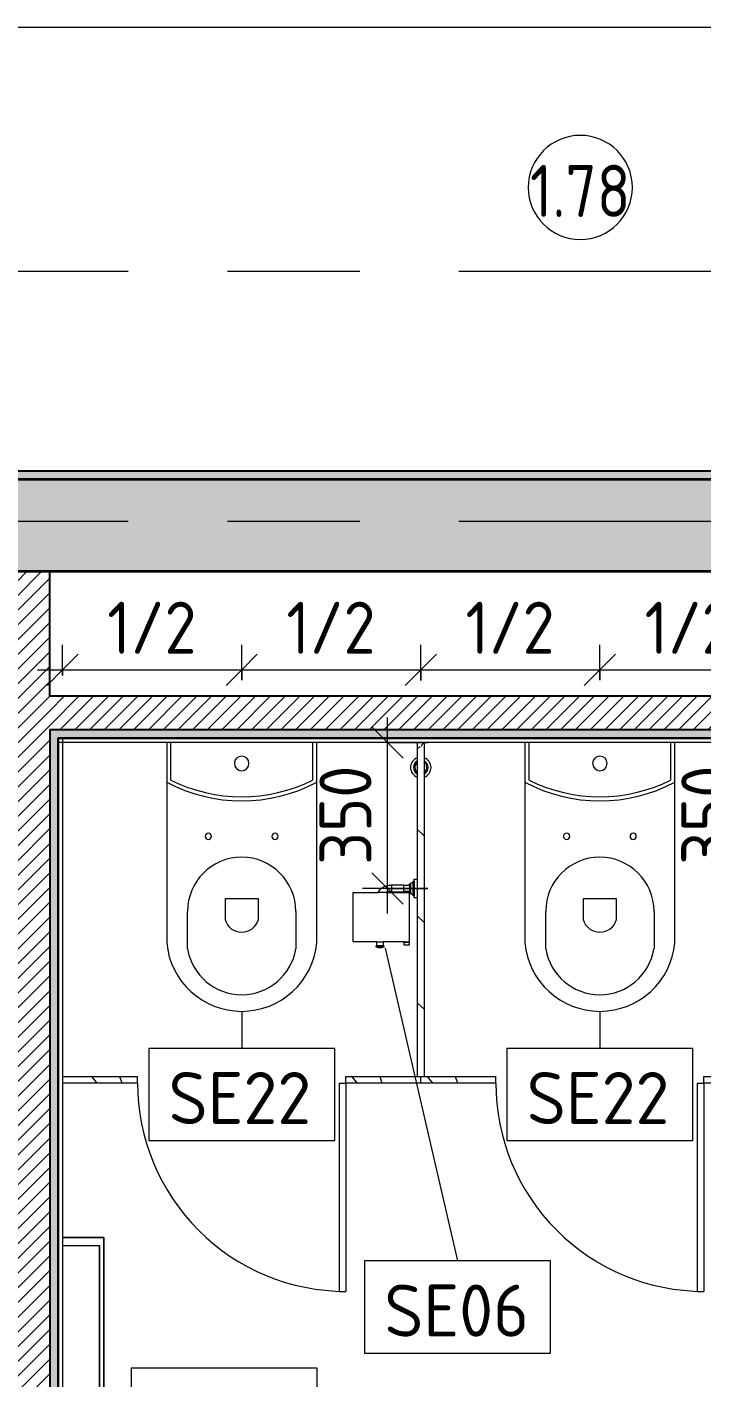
# Model space of a CAD drawing. Header units: millimetres. Extents: x 54725 to 263872, y -8553 to 29614.
# Drawn here: x 108094 to 109715, y 8444 to 11686 of the extents above; entities that cross this region are included whole.
import ezdxf

# ---------------------------------------------------------------- set-up
doc = ezdxf.new("R2010")
doc.units = ezdxf.units.MM
doc.linetypes.add('Осевая', pattern=[1587.5, 317.5, -238.125, 793.75, -238.125])
for name, color, linetype, lineweight in [('A-ANNO-DIMS', 7, 'Continuous', 9), ('A-ANNO-DIMS-50', 7, 'Continuous', 9), ('A-AREA-IDEN', 7, 'Continuous', 9), ('A-DETL-GENF', 7, 'Continuous', 9), ('A-DOOR', 7, 'Continuous', 9), ('A-GENM', 7, 'Continuous', 9), ('I-FURN', 7, 'Continuous', 9), ('I-WALL', 7, 'Continuous', 9), ('P-SANR-FIXT-IDEN', 7, 'Continuous', 9), ('Оси-2', 7, 'Осевая', 9)]:
    doc.layers.add(name, color=color, linetype=linetype, lineweight=lineweight)
for name, color, linetype, lineweight, true_color in [('A-DETL-GENF-1', 7, 'Continuous', 9, 0x4994b4), ('A-WALL-1', 7, 'Continuous', 35, 0x3c3c3c), ('A-WALL-3', 7, 'Continuous', 25, 0x3c3c3c), ('A-WALL-FNSH-2', 7, 'Continuous', 15, 0x3c3c3c), ('P-SANR-FIXT-1', 7, 'Continuous', 15, 0x4994b4)]:
    doc.layers.add(name, color=color, linetype=linetype, lineweight=lineweight, true_color=true_color)
doc.styles.add('GOST Common', font='GOST_Common.ttf', dxfattribs={"height": 125})
doc.styles.add('GOST Common_1', font='GOST_Common.ttf', dxfattribs={"width": 0.9, "height": 125})
doc.styles.add('ISOCPEUR', font='isocpeur.ttf', dxfattribs={"width": 0.9, "height": 125})
doc.dimstyles.new('ISO-2_5_0_9К_БОЛЬШОЙ', dxfattribs={"dimscale": 304.8, "dimtxt": 124.497647, "dimasz": 0.246063, "dimexe": 0.19685, "dimexo": 0.492126, "dimgap": 0, "dimtad": 1, "dimdec": 0, "dimrnd": 10, "dimzin": 0, "dimdsep": 46, "dimtxsty": 'ISOCPEUR', "dimblk1": 'OBLIQUE', "dimblk2": 'OBLIQUE', "dimsah": 1, "dimcen": 0.09, "dimdle": 0.19685, "dimazin": 0, "dimtfac": 1, "dimtdec": 4, "dimtix": 1, "dimtmove": 0, "dimatfit": 3, "dimfxl": 1, "dimtvp": 1, "dimtolj": 1, "dimtzin": 0, "dimarcsym": 2})
pattern_1 = [(45, (-3861.742, 0), (-17.6776695, 17.6776695), [])]
pattern_2 = [(0, (-3861.742, 0), (60.96, 15.24), [5.029, -40.691, 5.029, -40.691, -243.84]), (0, (-3861.742, 0), (60.96, 15.24), [-91.44, 5.029, -86.411, 5.029, -40.691, -106.68]), (0, (-3861.742, 0), (60.96, 15.24), [-228.6, 5.029, -25.451, 5.029, -71.171]), (120, (-3838.882, 7.62), (-43.6782272, 45.1729086), [5.029, -40.691, 5.029, -40.691, -243.84]), (120, (-3838.882, 7.62), (-43.6782272, 45.1729086), [-91.44, 5.029, -86.411, 5.029, -40.691, -106.68]), (120, (-3838.882, 7.62), (-43.6782272, 45.1729086), [-228.6, 5.029, -25.451, 5.029, -71.171]), (240, (-3831.262, 38.1), (-17.2817728, -60.4129086), [5.029, -40.691, 5.029, -40.691, -243.84]), (240, (-3831.262, 38.1), (-17.2817728, -60.4129086), [-91.44, 5.029, -86.411, 5.029, -40.691, -106.68]), (240, (-3831.262, 38.1), (-17.2817728, -60.4129086), [-228.6, 5.029, -25.451, 5.029, -71.171])]
pattern_3 = [(288.435, (112916.855, 9160), (208.250902, -416.49961), [79.025, -579.519]), (319.399, (112941.845, 9085.03), (1249.5049425, -1041.2430683), [38.399, -1881.571]), (316.848, (112762.75, 9060.04), (3123.769422, -2915.4788923), [91.346, -4475.934]), (289.983, (112829.39, 8997.565), (624.746965, -1666.001328), [48.75, -2388.754]), (270, (112846.05, 9160), (208.25, -208.25), [41.65, -166.6]), (298.443, (112846.05, 9118.35), (-1457.75313005, 2707.24838793), [113.682, -5570.435]), (264.289, (112900.195, 9018.39), (208.2636477, 1874.2483835), [41.858, -2051.029]), (309.806, (112896.03, 8976.74), (-833.007541, 1041.2439595), [32.53, -1593.955])]
pattern_4 = [(288.435, (113776.855, 9160), (208.250902, -416.49961), [79.025, -579.519]), (319.399, (113801.845, 9085.03), (1249.5049425, -1041.2430683), [38.399, -1881.571]), (316.848, (113622.75, 9060.04), (3123.769422, -2915.4788923), [91.346, -4475.934]), (289.983, (113689.39, 8997.565), (624.746965, -1666.001328), [48.75, -2388.754]), (270, (113706.05, 9160), (208.25, -208.25), [41.65, -166.6]), (298.443, (113706.05, 9118.35), (-1457.75313005, 2707.24838793), [113.682, -5570.435]), (264.289, (113760.195, 9018.39), (208.2636477, 1874.2483835), [41.858, -2051.029]), (309.806, (113756.03, 8976.74), (-833.007541, 1041.2439595), [32.53, -1593.955])]

# ---------------------------------------------------------------- blocks, each defined once
blk = doc.blocks.new('Вешалка - 1_25-V83-Фрагмент 1_12_ Групповая ячейка')
at = {"layer": 'I-FURN'}
for p, q in [((340.2, 55), (-350, 55)), ((-350, 55), (-350, -44)), ((-350, -44), (-350, 55)), ((-350, 55), (340.2, 55)), ((-330.4, -44), (-330.4, 44.4)), ((-330.4, -44), (-330.4, 44.4)), ((-330.4, 44.4), (330.2, 44.4)), ((330.2, 44.4), (-330.4, 44.4)), ((330.2, 44.4), (330.2, -44.1)), ((330.2, -44.1), (330.2, 44.4))]:
    blk.add_line(p, q, dxfattribs=at)
blk = doc.blocks.new('WC Seat_2 with Cistern-Wall Based - SE22-33487382-Фрагмент 1_12_ Групповая ячейка')
at = {"layer": 'P-SANR-FIXT-1'}
for p, q in [((-5, 410.5), (-5, 500.5)), ((255, 500.5), (255, 410.5)), ((-55, 485.5), (-55, 100.5)), ((305, 100.5), (305, 485.5)), ((85, 430.5), (85, 380.5)), ((165, 380.5), (165, 430.5)), ((85, 380.5), (165, 380.5)), ((-55, 100.5), (-55, 5.5)), ((305, 5.5), (305, 100.5)), ((-45, 5.5), (-45, 95.6)), ((295, 95.6), (295, 5.5))]:
    blk.add_line(p, q, dxfattribs=at)
for centre, radius, start, end in [((125, 469.8), 180.7, 4.9791, 175.0209), ((125, 478.7), 131.8, 9.5273, 170.4727), ((125, 418.8), 41.7, 16.2602, 163.7398), ((125, 410.5), 130, 180, 360), ((45, 230.5), 7.5, 0, 180), ((45, 230.5), 7.5, 180, 360), ((205, 230.5), 7.5, 0, 180), ((205, 230.5), 7.5, 180, 360), ((125, -237), 382.5, 61.9275, 118.0725), ((125, -247), 382.5, 63.6122, 116.3878), ((125, 55.5), 17.5, 0, 180), ((125, 55.5), 17.5, 180, 360)]:
    blk.add_arc(centre, radius, start, end, dxfattribs=at)
blk = doc.blocks.new('131_Сантехническая перегородка_Дверь 5 - СД-1-30835617-Фрагмент 1_12_ Групповая ячейка')
at = {"layer": 'A-DOOR'}
h = blk.add_hatch(dxfattribs=at)
h.set_pattern_fill('FP_50', color=256, style=0, pattern_type=2)
h.set_pattern_definition(pattern_3)
h.paths.add_polyline_path([(750, 8), (750, -8), (930, -8), (930, 8)])
at = {"layer": 'A-GENM'}
h = blk.add_hatch(dxfattribs=at)
h.set_pattern_fill('FP_50', color=256, style=0, pattern_type=2)
h.set_pattern_definition(pattern_3)
h.paths.add_polyline_path([(70, 8), (70, -8), (250, -8), (250, 8)])
at = {"layer": 'A-DOOR'}
for p, q in [((266, 508), (250, 508)), ((250, 8), (250, 508)), ((266, 8), (266, 508)), ((266, 8), (250, 8))]:
    blk.add_line(p, q, dxfattribs=at)
blk.add_arc((250, 8), 500, 360, 90, dxfattribs=at)
at = {"layer": 'A-GENM'}
for p, q in [((70, 8), (250, 8)), ((70, 8), (70, -8)), ((250, 8), (250, -8)), ((750, 8), (930, 8)), ((750, 8), (750, -8)), ((250, -8), (70, -8)), ((930, -8), (750, -8))]:
    blk.add_line(p, q, dxfattribs=at)
blk = doc.blocks.new('131_Сантехническая перегородка_Дверь 5 - СД-1-V96-Фрагмент 1_12_ Групповая ячейка')
at = {"layer": 'A-DOOR'}
h = blk.add_hatch(dxfattribs=at)
h.set_pattern_fill('FP_51', color=256, style=0, pattern_type=2)
h.set_pattern_definition(pattern_4)
h.paths.add_polyline_path([(750, 8), (750, -8), (930, -8), (930, 8)])
at = {"layer": 'A-GENM'}
h = blk.add_hatch(dxfattribs=at)
h.set_pattern_fill('FP_51', color=256, style=0, pattern_type=2)
h.set_pattern_definition(pattern_4)
h.paths.add_polyline_path([(250, 8), (70, 8), (70, -8), (250, -8)])
at = {"layer": 'A-DOOR'}
for p, q in [((266, 508), (250, 508)), ((250, 8), (250, 508)), ((266, 8), (266, 508)), ((266, 8), (250, 8))]:
    blk.add_line(p, q, dxfattribs=at)
blk.add_arc((250, 8), 500, 360, 90, dxfattribs=at)
at = {"layer": 'A-GENM'}
for p, q in [((70, 8), (250, 8)), ((70, 8), (70, -8)), ((250, 8), (250, -8)), ((750, 8), (930, 8)), ((750, 8), (750, -8)), ((930, 8), (930, -8)), ((250, -8), (70, -8)), ((930, -8), (750, -8))]:
    blk.add_line(p, q, dxfattribs=at)
blk = doc.blocks.new('FP_103-Фрагмент 1_12_ Групповая ячейка')
at = {"layer": 'A-GENM'}
for p, q in [((-0.1, 8), (0.3, 7.1)), ((0, 8), (0, -8)), ((0.3, 7.1), (0.9, 6.2)), ((0.9, 6.2), (1.7, 5.3)), ((1.7, 5.3), (2.6, 4.3)), ((2.6, 4.3), (3.6, 3.4)), ((3.6, 3.4), (4.8, 2.5)), ((4.8, 2.5), (6.1, 1.6)), ((6.1, 1.6), (7.5, 0.7)), ((7.5, 0.7), (9.1, -0.2)), ((10.1, -2.4), (10.7, -3.5)), ((10.7, -3.5), (11.3, -4.7)), ((11.3, -4.7), (12, -5.8)), ((12, -5.8), (12.6, -6.9)), ((12.6, -6.9), (13.3, -8))]:
    blk.add_line(p, q, dxfattribs=at)
blk = doc.blocks.new('131_Сантехническая перегородка 6 - СП-1-V102-Фрагмент 1_12_ Групповая ячейка')
at = {"layer": 'A-GENM'}
h = blk.add_hatch(dxfattribs=at)
h.set_pattern_fill('FP_56', color=256, style=0, pattern_type=2)
h.set_pattern_definition([(198.435, (9968, -112846.855), (-416.49961, -208.250902), [79.025, -579.519]), (229.399, (9893.03, -112871.845), (-1041.2430683, -1249.5049425), [38.399, -1881.571]), (226.848, (9868.04, -112692.75), (-2915.4788923, -3123.769422), [91.346, -4475.934]), (199.983, (9805.565, -112759.39), (-1666.001328, -624.746965), [48.75, -2388.754]), (180, (9968, -112776.05), (-208.25, -208.25), [41.65, -166.6]), (208.443, (9926.35, -112776.05), (2707.24838793, 1457.75313005), [113.682, -5570.435]), (174.289, (9826.39, -112830.195), (1874.2483835, -208.2636477), [41.858, -2051.029]), (219.806, (9784.74, -112826.03), (1041.2439595, 833.007541), [32.53, -1593.955])])
h.paths.add_polyline_path([(800, 0), (800, 8), (50, 8), (50, -8), (800, -8)])
for p, q in [((0, 8), (50, 8)), ((50, 8), (800, 8)), ((50, -8), (0, -8)), ((800, -8), (50, -8))]:
    blk.add_line(p, q, dxfattribs=at)
at = {"layer": 'A-GENM', "flags": 128}
for points in [[(71.5, 8), (62.7, 14.5), (51.9, 13.4), (45.9, 8)], [(45.9, -8), (54.7, -14.5), (65.5, -13.4), (71.5, -8)]]:
    blk.add_lwpolyline(points, dxfattribs=at)
at = {"layer": 'A-GENM'}
for radius, start, end in [(24.6, 19.9113, 160.0887), (17.6, 28.9731, 151.0269), (15.1, 126.8617, 139.5341), (15.1, 78.8699, 82.6459), (15.1, 40.4659, 53.124), (24.6, 199.9113, 340.0887), (17.6, 208.9731, 331.0269), (15.1, 222.2725, 233.124), (15.1, 258.8699, 262.6459), (15.1, 306.8617, 317.7275)]:
    blk.add_arc((58.7, 0), radius, start, end, dxfattribs=at)
blk.add_blockref('FP_103-Фрагмент 1_12_ Групповая ячейка', (0, 0), dxfattribs=at)
blk = doc.blocks.new('Sanitary_Toilet-Accessories_Gessi_Wall-mounted-paper-roll-holder-65449 - Chrome-30913797-Фрагмент 1_12_ Групповая ячейка')
at = {"layer": 'A-DETL-GENF-1'}
for p, q in [((112874, 9626.5), (112874, 9630)), ((112874, 9630), (112876.5, 9630)), ((112876.5, 9632), (112878.5, 9632.3)), ((112876.5, 9630), (112876.5, 9632)), ((112876.5, 9630), (112876.5, 9608)), ((112878.5, 9632.3), (112880.4, 9633.3)), ((112880.4, 9633.3), (112881.8, 9634.8)), ((112881.8, 9634.8), (112882.5, 9636.5)), ((112882.5, 9601.5), (112882.5, 9636.5)), ((112882.5, 9636.5), (112885, 9636.5)), ((112885, 9636.5), (112885, 9641.5)), ((112885, 9641.5), (112893, 9641.5)), ((112885, 9636.5), (112885, 9601.5)), ((112738.3, 9607.9), (112738.4, 9609.5)), ((112738.3, 9491.8), (112738.3, 9607.9)), ((112738.4, 9609.5), (112798.6, 9609.5)), ((112798.6, 9609.5), (112804.1, 9617.9)), ((112818.1, 9609.5), (112798.6, 9609.5)), ((112804.1, 9617.9), (112813.7, 9624.3)), ((112813.7, 9624.3), (112825, 9626.5)), ((112819.5, 9610.4), (112818.1, 9609.5)), ((112818.1, 9609.5), (112863.2, 9609.5)), ((112825, 9611.5), (112819.5, 9610.4)), ((112825, 9626.5), (112830.5, 9626.5)), ((112830.5, 9611.5), (112825, 9611.5)), ((112830.5, 9626.5), (112830.5, 9628)), ((112830.5, 9628), (112860.5, 9628)), ((112830.5, 9626.5), (112830.5, 9611.5)), ((112830.5, 9610), (112830.5, 9611.5)), ((112860.5, 9610), (112830.5, 9610)), ((112860.5, 9628), (112860.5, 9626.5)), ((112860.5, 9611.5), (112860.5, 9626.5)), ((112860.5, 9626.5), (112874, 9626.5)), ((112863.2, 9611.5), (112860.5, 9611.5)), ((112860.5, 9611.5), (112860.5, 9610)), ((112871.2, 9611.5), (112863.2, 9611.5)), ((112863.2, 9609.5), (112863.2, 9611.5)), ((112863.2, 9609.5), (112871.2, 9609.5)), ((112874, 9611.5), (112871.2, 9611.5)), ((112871.2, 9611.5), (112871.2, 9609.5)), ((112871.2, 9609.5), (112873.2, 9609.5)), ((112873.2, 9609.5), (112873.2, 9490.5)), ((112874, 9628), (112874, 9609.5)), ((112874, 9608), (112874, 9611.5)), ((112876.5, 9608), (112874, 9608)), ((112876.5, 9606), (112876.5, 9608)), ((112878.5, 9605.7), (112876.5, 9606)), ((112880.4, 9604.7), (112878.5, 9605.7)), ((112881.8, 9603.2), (112880.4, 9604.7)), ((112882.5, 9601.5), (112881.8, 9603.2)), ((112885, 9601.5), (112882.5, 9601.5)), ((112885, 9596.5), (112885, 9601.5)), ((112893, 9596.5), (112885, 9596.5)), ((112738.4, 9490.5), (112738.3, 9491.8)), ((112795.5, 9490.5), (112738.4, 9490.5)), ((112793.5, 9478), (112793.5, 9481.5)), ((112793.5, 9481.5), (112795.5, 9481.5)), ((112795.5, 9478), (112793.5, 9478)), ((112795.5, 9490.5), (112810.5, 9490.5)), ((112795.5, 9481.5), (112795.5, 9490.5)), ((112810.5, 9481.5), (112795.5, 9481.5)), ((112810.5, 9478), (112795.5, 9478)), ((112799, 9476.1), (112795.5, 9478)), ((112803, 9475.5), (112799, 9476.1)), ((112807, 9476.1), (112803, 9475.5)), ((112810.5, 9478), (112807, 9476.1)), ((112863.2, 9490.5), (112810.5, 9490.5)), ((112810.5, 9490.5), (112810.5, 9481.5)), ((112810.5, 9481.5), (112812.5, 9481.5)), ((112812.5, 9478), (112810.5, 9478)), ((112812.5, 9481.5), (112812.5, 9478)), ((112861.2, 9483), (112861.2, 9489.5)), ((112861.2, 9489.5), (112863.2, 9489.5)), ((112873.2, 9483), (112861.2, 9483)), ((112863.2, 9490.5), (112871.2, 9490.5)), ((112863.2, 9489.5), (112863.2, 9490.5)), ((112871.2, 9489.5), (112863.2, 9489.5)), ((112873.2, 9490.5), (112871.2, 9490.5)), ((112871.2, 9490.5), (112871.2, 9489.5)), ((112871.2, 9489.5), (112873.2, 9489.5)), ((112873.2, 9489.5), (112873.2, 9483))]:
    blk.add_line(p, q, dxfattribs=at)
blk = doc.blocks.new('DET_L_Линия разрыва - М100-30706828-Фрагмент 1_12_ Групповая ячейка')
at = {"layer": 'A-DETL-GENF'}
blk.add_line((9352.1, 0), (4976.1, 0), dxfattribs=at)
blk = doc.blocks.new('М_сантехническая_рамка1 - В рамке-30590747-Фрагмент 1_12_ Групповая ячейка')
at = {"layer": 'P-SANR-FIXT-IDEN'}
for p, q in [((4.293, 2.24), (-4.639, 2.24)), ((-4.639, 2.24), (-4.639, -2.178)), ((4.293, -2.178), (4.293, 2.24)), ((-4.639, -2.178), (4.293, -2.178))]:
    blk.add_line(p, q, dxfattribs=at)
blk = doc.blocks.new('Марка_Помещения - Номер-25198446-Фрагмент 1_12_ Групповая ячейка')
at = {"layer": 'A-AREA-IDEN'}
for start, end in [(360, 180), (180, 360)]:
    blk.add_arc((0, 0), 2.5, start, end, dxfattribs=at)
blk = doc.blocks.new('DIMBLOCK58-Фрагмент 1_12_ Групповая ячейка')
at = {"layer": 'A-ANNO-DIMS-50'}
for p, q in [((108959.2, 9559), (108959.2, 10029)), ((109056.2, 9969), (108899.2, 9969)), ((108959.2, 9969), (109056.2, 9969)), ((109056.2, 9619), (108899.2, 9619)), ((108959.2, 9619), (109056.2, 9619))]:
    blk.add_line(p, q, dxfattribs=at)
at = {"layer": 'A-ANNO-DIMS-50', "lineweight": 20}
for p, q in [((108959.2, 9969), (108921.7, 10006.5)), ((108959.2, 9969), (108996.7, 9931.5)), ((108959.2, 9619), (108921.7, 9656.5)), ((108959.2, 9619), (108996.7, 9581.5))]:
    blk.add_line(p, q, dxfattribs=at)
at = {"layer": 'A-ANNO-DIMS-50', "color": 0, "insert": (108795.9, 9675.5), "char_height": 125, "width": 284.429, "attachment_point": 1, "rotation": 90, "line_spacing_factor": 1.149209, "style": 'ISOCPEUR'}
blk.add_mtext('350', dxfattribs=at)
blk = doc.blocks.new('_Oblique')
at = {"color": 0, "linetype": 'ByBlock', "lineweight": -2}
blk.add_line((-0.5, -0.5), (0.5, 0.5), dxfattribs=at)
blk = doc.blocks.new('DIMBLOCK59-Фрагмент 1_12_ Групповая ячейка')
at = {"layer": 'A-ANNO-DIMS-50'}
for p, q in [((108179.3, 10130), (108179.3, 10203.7)), ((108609.3, 10119), (108609.3, 10203.7)), ((108119.3, 10143.7), (108609.3, 10143.7)), ((108179.3, 10143.7), (108179.3, 10130)), ((108609.3, 10143.7), (108609.3, 10119))]:
    blk.add_line(p, q, dxfattribs=at)
at = {"layer": 'A-ANNO-DIMS-50', "lineweight": 20}
for p, q in [((108179.3, 10143.7), (108216.8, 10181.2)), ((108609.3, 10143.7), (108646.8, 10181.2)), ((108179.3, 10143.7), (108141.8, 10106.2)), ((108609.3, 10143.7), (108571.8, 10106.2))]:
    blk.add_line(p, q, dxfattribs=at)
at = {"layer": 'A-ANNO-DIMS-50', "color": 0, "insert": (108286.5, 10307), "char_height": 125, "width": 258.572, "attachment_point": 1, "line_spacing_factor": 1.149209, "style": 'ISOCPEUR'}
blk.add_mtext('1/2', dxfattribs=at)
blk = doc.blocks.new('DIMBLOCK60-Фрагмент 1_12_ Групповая ячейка')
at = {"layer": 'A-ANNO-DIMS-50'}
for p, q in [((108609.3, 10119), (108609.3, 10203.7)), ((109039.3, 10118), (109039.3, 10203.7)), ((108609.3, 10143.7), (109099.3, 10143.7)), ((108609.3, 10143.7), (108609.3, 10119)), ((109039.3, 10143.7), (109039.3, 10118))]:
    blk.add_line(p, q, dxfattribs=at)
at = {"layer": 'A-ANNO-DIMS-50', "lineweight": 20}
for p, q in [((108609.3, 10143.7), (108646.8, 10181.2)), ((109039.3, 10143.7), (109076.8, 10181.2)), ((108609.3, 10143.7), (108571.8, 10106.2)), ((109039.3, 10143.7), (109001.8, 10106.2))]:
    blk.add_line(p, q, dxfattribs=at)
at = {"layer": 'A-ANNO-DIMS-50', "color": 0, "insert": (108716.5, 10307), "char_height": 125, "width": 258.572, "attachment_point": 1, "line_spacing_factor": 1.149209, "style": 'ISOCPEUR'}
blk.add_mtext('1/2', dxfattribs=at)
blk = doc.blocks.new('DIMBLOCK61-Фрагмент 1_12_ Групповая ячейка')
at = {"layer": 'A-ANNO-DIMS-50'}
for p, q in [((109039.3, 10118), (109039.3, 10203.7)), ((109469.3, 10119), (109469.3, 10203.7)), ((108979.3, 10143.7), (109469.3, 10143.7)), ((109039.3, 10143.7), (109039.3, 10118)), ((109469.3, 10143.7), (109469.3, 10119))]:
    blk.add_line(p, q, dxfattribs=at)
at = {"layer": 'A-ANNO-DIMS-50', "lineweight": 20}
for p, q in [((109039.3, 10143.7), (109076.8, 10181.2)), ((109469.3, 10143.7), (109506.8, 10181.2)), ((109039.3, 10143.7), (109001.8, 10106.2)), ((109469.3, 10143.7), (109431.8, 10106.2))]:
    blk.add_line(p, q, dxfattribs=at)
at = {"layer": 'A-ANNO-DIMS-50', "color": 0, "insert": (109146.5, 10307), "char_height": 125, "width": 258.572, "attachment_point": 1, "line_spacing_factor": 1.149209, "style": 'ISOCPEUR'}
blk.add_mtext('1/2', dxfattribs=at)
blk = doc.blocks.new('DIMBLOCK62-Фрагмент 1_12_ Групповая ячейка')
at = {"layer": 'A-ANNO-DIMS-50'}
for p, q in [((109469.3, 10119), (109469.3, 10203.7)), ((109899.3, 10118), (109899.3, 10203.7)), ((109469.3, 10143.7), (109959.3, 10143.7)), ((109469.3, 10143.7), (109469.3, 10119)), ((109899.3, 10143.7), (109899.3, 10118))]:
    blk.add_line(p, q, dxfattribs=at)
at = {"layer": 'A-ANNO-DIMS-50', "lineweight": 20}
for p, q in [((109469.3, 10143.7), (109506.8, 10181.2)), ((109899.3, 10143.7), (109936.8, 10181.2)), ((109469.3, 10143.7), (109431.8, 10106.2)), ((109899.3, 10143.7), (109861.8, 10106.2))]:
    blk.add_line(p, q, dxfattribs=at)
at = {"layer": 'A-ANNO-DIMS-50', "color": 0, "insert": (109576.5, 10307), "char_height": 125, "width": 258.572, "attachment_point": 1, "line_spacing_factor": 1.149209, "style": 'ISOCPEUR'}
blk.add_mtext('1/2', dxfattribs=at)
blk = doc.blocks.new('DIMBLOCK67-Фрагмент 1_12_ Групповая ячейка')
at = {"layer": 'A-ANNO-DIMS-50'}
for p, q in [((109828.2, 9559), (109828.2, 10029)), ((109925.2, 9969), (109768.2, 9969)), ((109828.2, 9969), (109925.2, 9969)), ((109925.2, 9619), (109768.2, 9619)), ((109828.2, 9619), (109925.2, 9619))]:
    blk.add_line(p, q, dxfattribs=at)
at = {"layer": 'A-ANNO-DIMS-50', "lineweight": 20}
for p, q in [((109828.2, 9969), (109790.7, 10006.5)), ((109828.2, 9969), (109865.7, 9931.5)), ((109828.2, 9619), (109790.7, 9656.5)), ((109828.2, 9619), (109865.7, 9581.5))]:
    blk.add_line(p, q, dxfattribs=at)
at = {"layer": 'A-ANNO-DIMS-50', "color": 0, "insert": (109664.9, 9675.5), "char_height": 125, "width": 284.429, "attachment_point": 1, "rotation": 90, "line_spacing_factor": 1.149209, "style": 'ISOCPEUR'}
blk.add_mtext('350', dxfattribs=at)

msp = doc.modelspace()

# ---------------------------------------------------------------- hatches: boundary and pattern name
at = {"layer": 'I-WALL'}
h = msp.add_hatch(dxfattribs=at)
h.set_pattern_fill('FP_35', color=256, style=0, pattern_type=2)
h.set_pattern_definition(pattern_2)
h.paths.add_polyline_path([(115917.8, 10600), (115917.8, 10620), (107318.3, 10620), (107318.3, 10608), (107348.3, 10608), (107348.3, 10600), (113684.4, 10600)])
h = msp.add_hatch(dxfattribs=at)
h.set_pattern_fill('FP_1', color=256, style=0, pattern_type=2)
h.set_pattern_definition([(45, (-3861.74, 0), (-28.51196, 28.51196), []), (45, (-3833.23, 0), (-28.51196, 28.51196), [50.403, -10.081, 1.676, -8.404])])
h.paths.add_polyline_path([(115468.3, 10380), (115468.3, 10600), (108068.3, 10600), (108068.3, 10380), (113684.4, 10380)])
h = msp.add_hatch(dxfattribs=at)
h.set_pattern_fill('FP_28', color=256, style=0, pattern_type=2)
h.set_pattern_definition(pattern_1)
h.paths.add_polyline_path([(108148.3, 5400), (108148.3, 10380), (108068.3, 10380), (108068.3, 5400)])
h = msp.add_hatch(dxfattribs=at)
h.set_pattern_fill('FP_28', color=256, style=0, pattern_type=2)
h.set_pattern_definition(pattern_1)
h.paths.add_polyline_path([(115008.3, 10000), (115008.3, 10080), (108148.3, 10080), (108148.3, 10000), (114946.8, 10000)])
h = msp.add_hatch(dxfattribs=at)
h.set_pattern_fill('FP_35', color=256, style=0, pattern_type=2)
h.set_pattern_definition(pattern_2)
h.paths.add_polyline_path([(108148.3, 8080), (108168.3, 8080), (108168.3, 10000), (108148.3, 10000), (108148.3, 9017)])
h = msp.add_hatch(dxfattribs=at)
h.set_pattern_fill('FP_35', color=256, style=0, pattern_type=2)
h.set_pattern_definition(pattern_2)
h.paths.add_polyline_path([(114988.3, 9980), (115008.3, 9980), (115008.3, 10000), (108168.3, 10000), (108168.3, 9980), (114987.3, 9980)])

# ---------------------------------------------------------------- linework, layer by layer
at = {"layer": 'A-WALL-1'}
for p, q in [((115468.3, 10600), (108068.3, 10600)), ((108068.3, 10380), (115468.3, 10380))]:
    msp.add_line(p, q, dxfattribs=at)
at = {"layer": 'A-WALL-3'}
for p, q in [((115917.8, 10620), (107318.3, 10620)), ((107348.3, 10600), (115917.8, 10600)), ((108148.3, 10080), (108148.3, 10380)), ((115008.3, 10080), (108148.3, 10080)), ((108148.3, 10000), (115008.3, 10000)), ((108148.3, 10000), (108148.3, 5400)), ((108168.3, 8080), (108168.3, 9980)), ((108168.3, 9980), (114988.3, 9980))]:
    msp.add_line(p, q, dxfattribs=at)
at = {"layer": 'A-WALL-FNSH-2'}
for p, q in [((115917.8, 10621), (107318.3, 10621)), ((108169.3, 9980), (108169.3, 8081)), ((108169.3, 9979), (114987.3, 9979))]:
    msp.add_line(p, q, dxfattribs=at)
at = {"layer": 'I-WALL'}
for p, q in [((114988.3, 9969), (108168.3, 9969)), ((108179.3, 9980), (108179.3, 8091))]:
    msp.add_line(p, q, dxfattribs=at)
at = {"layer": 'P-SANR-FIXT-IDEN'}
for p, q in [((108953.9, 9475.5), (109127.3, 8724.9)), ((108609.3, 9323.9), (108609.3, 9235)), ((109469.3, 9323.9), (109469.3, 9235))]:
    msp.add_line(p, q, dxfattribs=at)
at = {"layer": 'Оси-2'}
for p, q in [((106987.6, 11100), (114567.8, 11100)), ((106987.6, 10500), (114567.8, 10500))]:
    msp.add_line(p, q, dxfattribs=at)

# ---------------------------------------------------------------- block references
at = {"layer": 'A-AREA-IDEN', "xscale": 49.99999999999998, "yscale": 49.99999999999998, "zscale": 49.99999999999998}
msp.add_blockref('Марка_Помещения - Номер-25198446-Фрагмент 1_12_ Групповая ячейка', (109422.3, 11301.2), dxfattribs=at)
at = {"layer": 'A-DETL-GENF', "rotation": 180}
msp.add_blockref('DET_L_Линия разрыва - М100-30706828-Фрагмент 1_12_ Групповая ячейка', (115917.8, 11686.3), dxfattribs=at)
at = {"layer": 'A-GENM'}
for name, p, rotation in [('131_Сантехническая перегородка 6 - СП-1-V102-Фрагмент 1_12_ Групповая ячейка', (109039.3, 9968), 270.0000000000007), ('131_Сантехническая перегородка_Дверь 5 - СД-1-30835617-Фрагмент 1_12_ Групповая ячейка', (109109.3, 9160), 180), ('131_Сантехническая перегородка_Дверь 5 - СД-1-V96-Фрагмент 1_12_ Групповая ячейка', (109969.3, 9160), 180)]:
    msp.add_blockref(name, p, dxfattribs=dict(at, rotation=rotation))
at = {"layer": 'I-FURN', "rotation": 270.0000000000007}
msp.add_blockref('Вешалка - 1_25-V83-Фрагмент 1_12_ Групповая ячейка', (108223.3, 8431.3), dxfattribs=at)
at = {"layer": 'P-SANR-FIXT-1', "rotation": 180}
for p in [(108734.3, 9974.5), (109594.3, 9974.5)]:
    msp.add_blockref('WC Seat_2 with Cistern-Wall Based - SE22-33487382-Фрагмент 1_12_ Групповая ячейка', p, dxfattribs=at)
at = {"layer": 'P-SANR-FIXT-1'}
msp.add_blockref('Sanitary_Toilet-Accessories_Gessi_Wall-mounted-paper-roll-holder-65449 - Chrome-30913797-Фрагмент 1_12_ Групповая ячейка', (-3861.7, 0), dxfattribs=at)
at = {"layer": 'P-SANR-FIXT-IDEN', "xscale": 49.99999999999998, "yscale": 49.99999999999998, "zscale": 49.99999999999998}
for p in [(108617.9, 9123), (109477.9, 9123), (109135.9, 8612.9), (108575.9, 8355.6)]:
    msp.add_blockref('М_сантехническая_рамка1 - В рамке-30590747-Фрагмент 1_12_ Групповая ячейка', p, dxfattribs=at)

# ---------------------------------------------------------------- texts
at = {"layer": 'A-AREA-IDEN', "insert": (109301.4, 11355.5), "char_height": 125, "width": 303.038, "attachment_point": 1, "style": 'GOST Common_1'}
msp.add_mtext('1.78', dxfattribs=at)
at = {"layer": 'P-SANR-FIXT-IDEN', "char_height": 125, "width": 444.937, "attachment_point": 1, "style": 'GOST Common'}
for s, insert in [('SE22', (108433.6, 9178.4)), ('SE22', (109293.6, 9178.4)), ('SE06', (108951.6, 8668.3))]:
    msp.add_mtext(s, dxfattribs=dict(at, insert=insert))

# ---------------------------------------------------------------- dimensions: what is measured, and where the dimension line sits
at = {"layer": 'A-ANNO-DIMS'}
for base, p1, p2, override, picture, middle in [((108609.3, 10143.7), (108179.3, 9980), (108609.3, 9969), {"dimpost": '<>', "dimfxl": 430.140675}, 'DIMBLOCK59-Фрагмент 1_12_ Групповая ячейка', (108394.3, 10206.2)), ((109039.3, 10143.7), (108609.3, 9969), (109039.3, 9968), {"dimpost": '<>', "dimfxl": 430.001163}, 'DIMBLOCK60-Фрагмент 1_12_ Групповая ячейка', (108824.3, 10206.2)), ((109469.3, 10143.7), (109039.3, 9968), (109469.3, 9969), {"dimpost": '<>', "dimfxl": 430.001163}, 'DIMBLOCK61-Фрагмент 1_12_ Групповая ячейка', (109254.3, 10206.2)), ((109899.3, 10143.7), (109469.3, 9969), (109899.3, 9968), {"dimpost": '<>', "dimfxl": 430.001163}, 'DIMBLOCK62-Фрагмент 1_12_ Групповая ячейка', (109684.3, 10206.2))]:
    dim = msp.add_linear_dim(base=base, p1=p1, p2=p2, text='1/2', dimstyle='ISO-2_5_0_9К_БОЛЬШОЙ', override=override, dxfattribs=at)
    dim.commit()
    dim.dimension.update_dxf_attribs({"geometry": picture, "text_midpoint": middle})
for base, p1, p2, picture, middle in [((108959.2, 9969), (108906.2, 9619), (108906.2, 9969), 'DIMBLOCK58-Фрагмент 1_12_ Групповая ячейка', (108896.7, 9794)), ((109828.2, 9969), (109775.2, 9619), (109775.2, 9969), 'DIMBLOCK67-Фрагмент 1_12_ Групповая ячейка', (109765.7, 9794))]:
    dim = msp.add_linear_dim(base=base, p1=p1, p2=p2, angle=90, dimstyle='ISO-2_5_0_9К_БОЛЬШОЙ', override={"dimpost": '<>', "dimfxl": 350}, dxfattribs=at)
    dim.commit()
    dim.dimension.update_dxf_attribs({"geometry": picture, "text_midpoint": middle})

doc.saveas('drawing.dxf')
